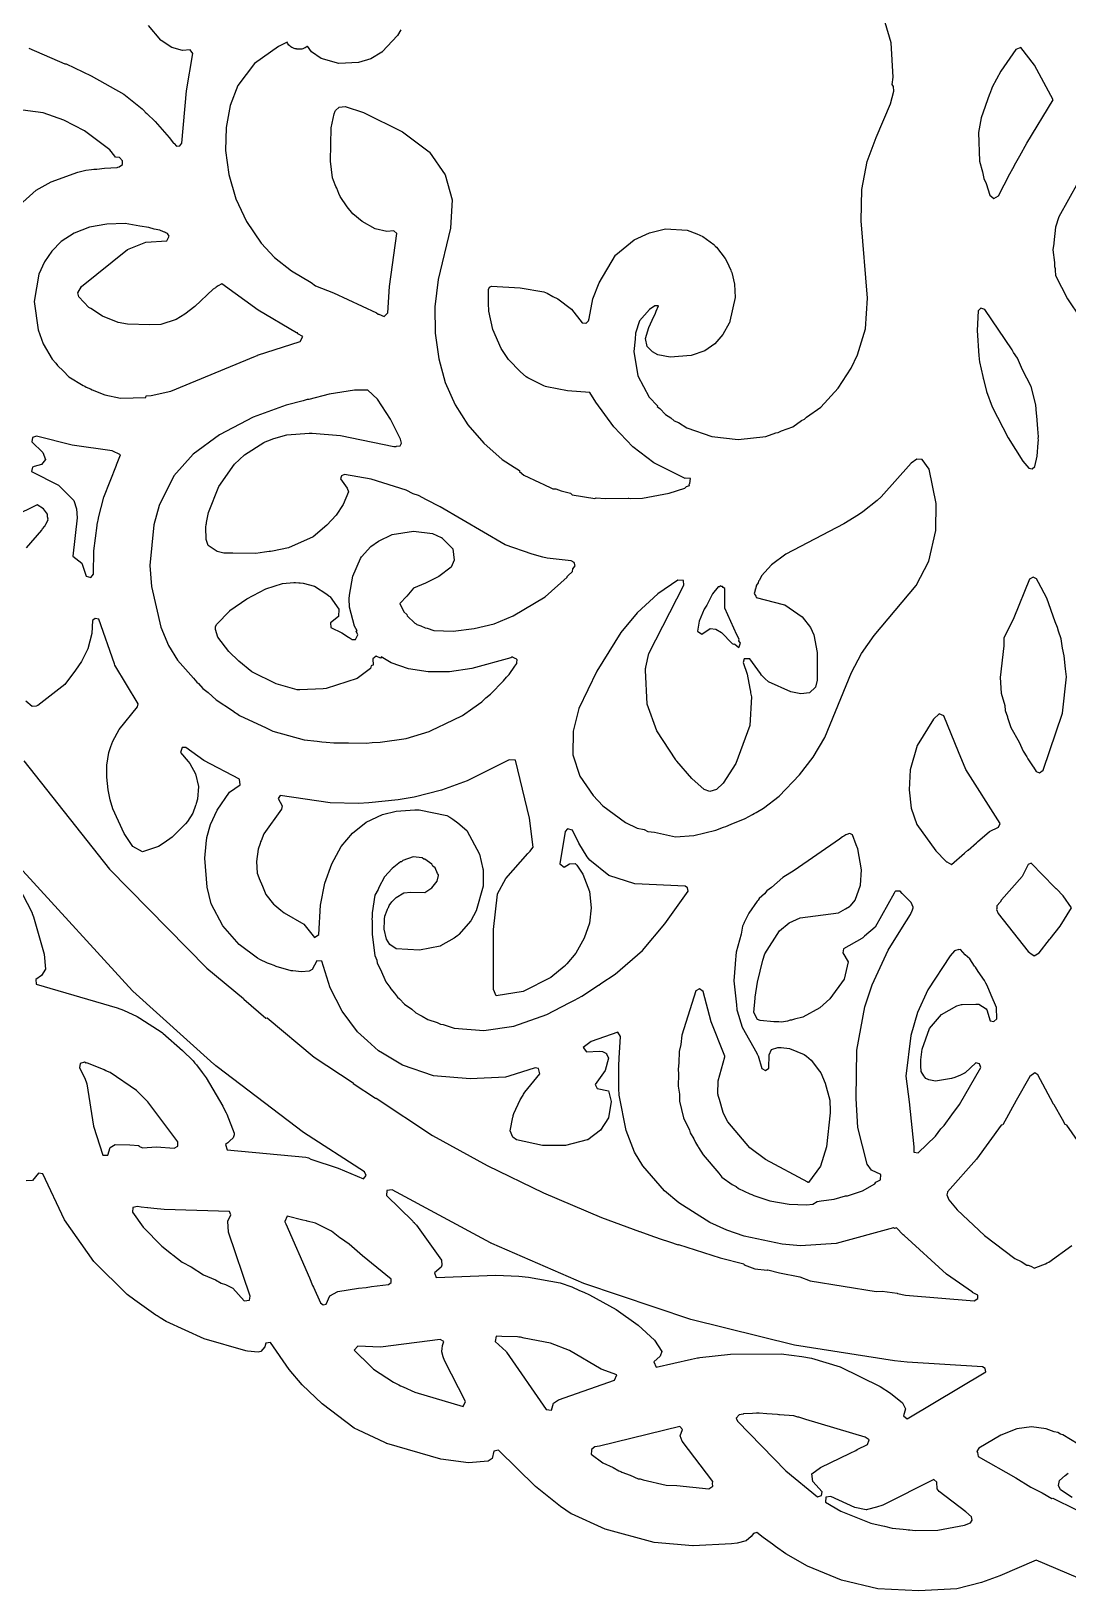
# Model space of a CAD drawing. Header units: millimetres. Extents: x 0 to 300, y 0 to 299.
# Drawn here: x 53.1 to 153.5, y 0.3 to 151.2 of the extents above; entities that cross this region are included whole.
import ezdxf

# ---------------------------------------------------------------- set-up
doc = ezdxf.new("R2010")
doc.units = ezdxf.units.MM
doc.layers.add('CUT', color=7, linetype='CONTINUOUS')

msp = doc.modelspace()

# ---------------------------------------------------------------- linework, layer by layer
at = {"layer": 'CUT'}
for points in [[(88.9429, 151.3496), (88.6071, 150.8111), (87.1178, 149.2207), (87.1064, 149.2099), (87.1035, 149.2071), (87.0875, 149.1917), (87.084, 149.1884), (86.0253, 148.5661), (84.8334, 148.1894), (82.9205, 148.096), (81.2116, 148.5907), (80.2656, 149.2385), (79.8859, 149.7774), (79.8549, 149.7493), (79.7603, 149.6789), (79.6593, 149.6183), (79.5528, 149.5678), (79.4418, 149.528), (79.3275, 149.4993), (79.2109, 149.4819), (79.0932, 149.4761), (78.9754, 149.4818), (78.8588, 149.4991), (78.8516, 149.5009), (78.8242, 149.5033), (78.7066, 149.5257), (78.5919, 149.5597), (78.4811, 149.605), (78.3754, 149.661), (78.2757, 149.7273), (78.1832, 149.8032), (78.0987, 149.888), (78.0231, 149.9807), (77.957, 150.0805), (77.9155, 150.1593), (77.0926, 149.7513), (74.7527, 148.094), (73.131, 145.9679), (72.3905, 144.0447), (72.0033, 141.9038), (71.9434, 139.6725), (72.2665, 137.3431), (72.9579, 134.9877), (73.9891, 132.8047), (75.3926, 130.698), (76.6934, 129.3127), (78.33, 128.0359), (80.256, 126.915), (80.257, 126.9013), (80.6802, 126.5688), (82.3964, 125.9095), (86.5827, 123.9557), (86.7262, 123.8481), (86.8132, 123.8481), (87.3236, 123.6099), (87.6823, 123.9558), (87.8181, 126.5079), (88.542, 131.6316), (88.2445, 131.9056), (87.5581, 131.8314), (86.4575, 132.1101), (85.1957, 132.7983), (84.2849, 133.5613), (83.7279, 134.2315), (83.0537, 135.2263), (82.9372, 135.5037), (82.7185, 136.0247), (82.6439, 136.2024), (82.4069, 136.767), (82.3164, 137.0267), (82.1026, 138.6577), (82.1937, 141.8783), (82.4697, 143.2386), (82.51, 143.3264), (82.5361, 143.3833), (82.5857, 143.4917), (82.6163, 143.5585), (82.9506, 143.8691), (83.5344, 143.9485), (85.3164, 143.3625), (89.0818, 141.4943), (91.6581, 139.5534), (91.6934, 139.5094), (93.2087, 137.3187), (93.8893, 134.9088), (93.7374, 132.1746), (92.5311, 127.1898), (92.2293, 124.557), (92.2562, 122.0129), (92.5922, 119.5118), (93.2244, 117.2109), (94.1818, 115.0663), (95.4029, 113.1183), (96.9571, 111.3472), (98.727, 109.7611), (99.9053, 109.0376), (100.4202, 108.6904), (100.4202, 108.6123), (100.8435, 108.2496), (102.3499, 107.5368), (102.4687, 107.4639), (102.6335, 107.4026), (103.6548, 106.9195), (103.9336, 106.9195), (104.4646, 106.7221), (105.3707, 106.5035), (105.5291, 106.3451), (107.7056, 105.9823), (107.8565, 106.0746), (108.7074, 105.9812), (110.9464, 106.0131), (110.9999, 106.021), (111.1216, 105.9823), (112.3308, 106.0126), (114.9003, 106.4962), (116.442, 107.0101), (116.5938, 107.1429), (116.875, 107.2407), (116.8532, 107.3699), (116.9257, 107.4334), (116.9861, 107.917), (116.4722, 107.9473), (116.4629, 107.9444), (113.4119, 109.4541), (111.3854, 110.9858), (109.5592, 112.9351), (107.8162, 115.3325), (107.2403, 116.2412), (105.0636, 116.418), (103.0714, 116.8045), (102.9449, 116.8453), (102.9412, 116.8464), (102.933, 116.8491), (102.7618, 116.9042), (101.2313, 117.6846), (101.0569, 117.7809), (100.511, 118.2448), (99.3616, 119.4401), (98.6537, 120.5031), (97.8336, 122.3588), (97.4583, 124.1302), (97.4062, 124.9155), (97.4243, 126.2112), (97.5285, 126.449), (97.6907, 126.5333), (100.4734, 126.3901), (102.7671, 125.9917), (103.089, 125.8547), (103.6375, 125.5623), (103.8314, 125.4589), (103.9239, 125.4095), (104.1198, 125.3051), (105.4495, 124.314), (106.4942, 123.0059), (106.8547, 122.9634), (106.8736, 122.9585), (106.8759, 122.9609), (106.889, 122.9593), (107.0175, 123.1071), (107.1099, 123.2025), (107.1478, 123.4164), (107.5291, 125.3075), (108.1193, 126.868), (109.703, 129.5434), (109.7158, 129.5594), (109.719, 129.5633), (109.7223, 129.5674), (109.7432, 129.5935), (111.5203, 131.0235), (113.0002, 131.6988), (114.4217, 132.076), (114.5439, 132.0891), (116.6657, 131.9693), (117.5849, 131.6125), (118.1678, 131.364), (119.2336, 130.5637), (119.2837, 130.5155), (119.3286, 130.4724), (119.3738, 130.4289), (119.4874, 130.3198), (120.3283, 129.2347), (120.4836, 128.9247), (120.8668, 128.0942), (120.9211, 127.9764), (120.9418, 127.9315), (120.9712, 127.8679), (121.2443, 126.7499), (121.3067, 125.4401), (120.7915, 123.1628), (120.743, 123.0085), (120.7356, 122.9849), (120.7305, 122.9684), (120.7263, 122.9553), (120.1198, 121.8831), (119.3394, 120.9775), (118.3527, 120.295), (117.0422, 119.8305), (114.9915, 119.6778), (113.8051, 119.9012), (113.3022, 120.1912), (112.7852, 120.7185), (112.6053, 121.4967), (112.9411, 122.5585), (113.4161, 123.6169), (113.5702, 123.8481), (113.6483, 124.1344), (113.8725, 124.6341), (113.5097, 124.6341), (112.9958, 124.3016), (112.0285, 123.1831), (111.6355, 122.0041), (111.6181, 121.4323), (111.4855, 120.2335), (111.879, 117.8815), (112.9653, 115.7986), (113.7696, 114.9544), (113.7632, 114.9105), (114.0134, 114.6986), (114.5656, 114.119), (115.0748, 113.7993), (115.4014, 113.5226), (115.7973, 113.3456), (116.6252, 112.8258), (119.0285, 111.9948), (121.5979, 111.7005), (124.2831, 111.995), (125.2261, 112.3369), (125.4757, 112.3811), (125.7881, 112.5406), (126.8787, 112.936), (127.7381, 113.5362), (128.0017, 113.6708), (128.1929, 113.8538), (129.5807, 114.8231), (131.2851, 116.673), (132.5391, 118.6095), (133.1529, 119.8966), (133.9141, 122.4136), (134.1272, 125.4003), (133.494, 132.8675), (133.5565, 135.9149), (134.0794, 138.6096), (134.9417, 140.9384), (136.3332, 144.1927), (136.6657, 145.4321), (136.6355, 145.8856), (136.4861, 146.0563), (136.6068, 146.7759), (136.395, 150.0951), (134.1592, 157.7753)], [(52.8991, 149.5736), (56.4057, 148.0621), (56.5072, 148.0621), (58.9548, 146.9165), (62.1028, 145.1307), (63.8694, 143.6951), (64.1244, 143.4503), (64.1776, 143.3992), (64.3214, 143.2611), (65.1391, 142.476), (66.4973, 140.9216), (66.9273, 140.3768), (66.992, 140.3554), (67.2126, 140.1029), (67.5438, 140.1284), (67.7353, 140.3998), (68.1693, 145.4656), (68.7967, 149.071), (68.5319, 149.4113), (67.784, 149.3691), (66.7508, 149.6536), (65.7324, 150.3284), (65.6874, 150.3719), (65.6868, 150.3725), (65.6868, 150.3725), (65.6868, 150.3725), (64.5084, 151.7785)], [(51.6842, 134.0836), (53.6262, 135.846), (55.063, 136.6357), (57.6522, 137.58), (58.4268, 137.7818), (58.9874, 137.8345), (59.2153, 137.8559), (59.4954, 137.8823), (60.2472, 137.953), (61.4567, 138.019), (61.5174, 138.0724), (61.6657, 138.0863), (61.968, 138.3282), (61.968, 138.6909), (61.6959, 138.9932), (61.3146, 139.0452), (61.2281, 139.141), (60.7436, 139.7365), (58.3056, 141.5859), (56.308, 142.6151), (54.2821, 143.3276), (51.5714, 143.677)], [(154.5121, 136.617), (152.6475, 133.2443), (152.3128, 132.2704), (152.1422, 130.745), (152.146, 130.6805), (152.0538, 130.0693), (152.2085, 128.8248), (152.2321, 128.4438), (152.2772, 128.2724), (152.3004, 128.0865), (152.3299, 127.5898), (153.4763, 125.3094), (154.7376, 123.4607)], [(52.6876, 101.2164), (54.1605, 102.9176), (54.2371, 103.051), (54.4627, 103.3125), (54.4804, 103.3486), (54.5051, 103.378), (54.5611, 103.5129), (54.7732, 103.9448), (54.7596, 103.9913), (54.7655, 104.0055), (54.7135, 104.2159), (54.7281, 104.4738), (54.336, 105.0014), (53.7095, 105.3699), (51.4327, 104.2527)], [(52.4247, 80.6077), (60.7194, 70.1333), (70.1368, 60.5378), (73.7099, 57.5843), (73.7102, 57.5297), (75.8636, 55.7104), (75.9713, 55.715), (80.5477, 51.9323), (84.3178, 49.4346), (84.3228, 49.3871), (86.4596, 47.9434), (86.5466, 47.958), (91.9906, 44.3514), (97.2908, 41.4428), (102.7534, 38.7875), (108.3478, 36.4114), (112.0383, 35.0638), (112.0587, 35.0331), (113.0361, 34.6994), (114.0525, 34.3282), (114.9335, 34.0515), (115.7769, 33.7635), (115.8163, 33.7742), (119.835, 32.5119), (122.1343, 31.9251), (122.1857, 31.8288), (123.2135, 31.4358), (124.3924, 31.3149), (124.4527, 31.3334), (125.6081, 31.0386), (127.5691, 30.6463), (128.5641, 30.287), (134.9426, 29.229), (135.5468, 29.2839), (136.9958, 29.0748), (137.0285, 29.0476), (137.7842, 28.8965), (144.4347, 28.3221), (144.7975, 28.564), (144.7975, 28.8965), (144.2737, 29.1584), (144.2672, 29.1753), (141.7718, 30.9031), (137.6787, 34.6612), (137.5823, 34.7289), (136.9232, 35.387), (136.7283, 35.3282), (136.6166, 35.4066), (131.0852, 33.8861), (127.6408, 33.6746), (125.8636, 33.8256), (122.1761, 34.5849), (120.4911, 35.1769), (118.8351, 35.9158), (115.8471, 37.8172), (114.4711, 38.9745), (112.3541, 41.3936), (111.5579, 42.7323), (110.7452, 44.8098), (110.0653, 48.2327), (110.0401, 48.8795), (110.0441, 49.7196), (110.0518, 51.3343), (110.0529, 51.5694), (110.0542, 51.8296), (110.1861, 53.9237), (109.9252, 54.3532), (107.3477, 53.437), (106.5761, 52.8686), (106.9086, 52.4293), (108.165, 52.5027), (108.4578, 52.4559), (108.7782, 52.3201), (108.8214, 52.2772), (108.8324, 52.2662), (108.8416, 52.2571), (109.0249, 51.8127), (108.7174, 50.6449), (107.7503, 49.2809), (107.9523, 48.8934), (109.0327, 48.6637), (109.3046, 47.6351), (109.0243, 46.0633), (108.2454, 44.8699), (107.035, 43.9262), (106.9674, 43.9053), (104.871, 43.3813), (102.6534, 43.3808), (100.1344, 43.9203), (99.7709, 44.1854), (99.5116, 44.7776), (99.7844, 46.1036), (99.8016, 46.1872), (99.8166, 46.2602), (99.8579, 46.4612), (100.4965, 47.7818), (100.6997, 48.137), (100.758, 48.239), (100.8188, 48.3453), (100.9326, 48.5441), (102.3779, 50.3192), (102.2576, 50.8364), (101.9223, 50.885), (99.3822, 50.0726), (99.0721, 49.9983), (95.6293, 49.8175), (92.0867, 50.1254), (89.1007, 51.1502), (87.1574, 52.3022), (86.7796, 52.545), (85.6899, 53.5067), (84.7383, 54.3833), (83.2531, 56.3855), (82.0998, 58.6291), (81.2699, 61.2096), (80.8046, 61.2352), (80.3441, 60.4137), (80.038, 60.2537), (79.3101, 60.1758), (78.4569, 60.2676), (78.3247, 60.2894), (78.3019, 60.2931), (78.3014, 60.2932), (78.3005, 60.2934), (76.8726, 60.712), (76.6615, 60.787), (76.318, 60.909), (76.1294, 60.9761), (76.0146, 61.0169), (75.2799, 61.3832), (75.0631, 61.5171), (73.2725, 62.8245), (71.6939, 64.6418), (70.5679, 66.7627), (70.168, 68.3859), (69.9507, 71.1715), (70.0666, 72.564), (70.1169, 72.9163), (70.1417, 73.0896), (70.1427, 73.0965), (70.1535, 73.1721), (70.5031, 74.4525), (71.1523, 75.8182), (72.3348, 77.5584), (73.3826, 78.2661), (73.2944, 78.8134), (69.8488, 80.6463), (68.1187, 81.9014), (67.7471, 81.8866), (67.5813, 81.4149), (68.349, 80.5546), (68.4875, 80.3583), (69.0411, 79.3364), (69.3402, 78.1074), (69.2498, 76.8807), (69.1121, 76.4707), (69.0714, 76.3495), (69.0485, 76.2815), (68.8003, 75.5425), (68.2638, 74.7275), (68.0776, 74.4911), (66.7913, 73.2048), (66.0165, 72.6646), (65.4545, 72.301), (63.9285, 71.7946), (62.975, 72.3065), (62.1418, 73.5749), (61.0385, 75.9735), (60.78, 76.8308), (60.576, 77.8103), (60.4768, 79.0288), (60.4604, 80.1686), (60.6477, 81.4093), (60.8389, 81.9883), (61.0341, 82.5152), (61.6402, 83.6347), (63.4293, 85.8219), (63.4963, 86.1237), (61.2342, 89.8781), (61.1884, 89.9963), (59.6789, 94.2999), (59.3205, 94.3897), (59.0625, 94.1759), (58.9995, 92.94), (58.6161, 91.4321), (58.024, 90.2279), (57.4382, 89.3709), (56.3887, 87.9856), (53.7791, 85.9543), (53.6274, 85.8947), (53.2311, 85.8722), (52.6243, 86.3824)], [(51.5688, 69.1178), (53.1416, 66.0867), (53.2242, 65.8616), (53.2297, 65.8466), (53.2362, 65.8292), (53.3505, 65.5178), (54.406, 61.8824), (54.5242, 60.4402), (54.134, 59.823), (53.5725, 59.4461), (53.6191, 58.9769), (61.4765, 56.6846), (62.0662, 56.4739), (63.3887, 55.8499), (63.6434, 55.7047), (65.8072, 54.297), (65.8979, 54.229), (67.7922, 52.5606), (68.8338, 51.5554), (68.8963, 51.4766), (68.9944, 51.3526), (69.0202, 51.3201), (69.1352, 51.1748), (69.702, 50.4491), (70.08, 49.9137), (71.3851, 47.7316), (71.6777, 47.1713), (71.8243, 46.8906), (72.0034, 46.5476), (72.0795, 46.4018), (72.8057, 44.5656), (72.8055, 44.5643), (72.8042, 44.5538), (72.7965, 44.4932), (72.7861, 44.4107), (72.7062, 44.1049), (72.3822, 43.8201), (72.336, 43.7795), (72.17, 43.6335), (72.079, 43.5535), (71.9633, 43.4679), (72.1111, 42.964), (79.714, 42.2379), (79.9934, 42.1709), (80.2268, 42.0464), (82.8724, 41.1806), (85.3206, 40.1464), (85.5572, 40.4719), (85.4113, 40.8109), (79.4889, 44.6349), (71.1403, 50.9929), (71.0256, 51.0892), (70.958, 51.146), (70.8886, 51.2043), (70.8275, 51.2555), (62.9658, 58.3176), (62.9518, 58.3305), (62.951, 58.3313), (62.9509, 58.3314), (62.9509, 58.3314), (52.3285, 69.9496)], [(155.4682, 42.3844), (153.4, 45.3348), (153.266, 45.4004), (152.9906, 45.8809), (152.1736, 47.3064), (152.0837, 47.3986), (152.0977, 47.4251), (150.607, 50.2245), (150.3006, 50.4129), (149.8169, 50.0434), (148.5196, 47.7341), (148.5158, 47.7296), (147.2048, 45.3807), (147.0482, 45.3555), (144.6673, 42.0468), (141.8676, 38.8978), (141.8647, 38.8878), (141.8504, 38.872), (141.8542, 38.8523), (141.7801, 38.6012), (141.9786, 38.1242), (142.7901, 37.1295), (145.4385, 34.6573), (148.3749, 32.4378), (149, 32.1361), (149.5324, 31.7756), (149.6861, 31.805), (149.9262, 31.6892), (150.273, 31.5127), (150.4, 31.5658), (151.3646, 31.9331), (151.4985, 32.0254), (151.6633, 32.0943), (153.9078, 33.6857)], [(154.4665, 1.5229), (150.4307, 3.2315), (146.9322, 1.7158), (145.1389, 1.0762), (142.764, 0.4582), (139.0957, 0.2707), (135.1057, 0.4575), (131.6008, 1.3128), (128.3017, 2.6446), (126.1998, 3.8599), (125.2033, 4.5731), (124.9141, 4.78), (124.6937, 4.9377), (124.026, 5.4156), (123.4051, 5.9089), (123.0858, 5.8221), (122.8548, 5.5342), (122.3645, 5.0968), (121.5084, 4.8659), (120.9559, 4.8093), (117.2192, 4.6243), (117.2174, 4.6243), (117.2137, 4.6243), (117.2084, 4.6243), (117.1961, 4.6243), (113.4607, 4.9618), (108.7092, 6.2435), (105.4672, 7.7142), (105.4461, 7.7252), (105.4401, 7.7283), (105.439, 7.7289), (105.4359, 7.7304), (104.4022, 8.4166), (101.9672, 10.3657), (98.3965, 13.8883), (97.9438, 13.7969), (97.7557, 13.0651), (97.3889, 12.8332), (95.4701, 12.6658), (92.8017, 12.9983), (87.5613, 14.5334), (87.5535, 14.5366), (87.5407, 14.5421), (87.502, 14.5584), (87.3765, 14.6113), (84.8283, 15.8131), (84.3984, 16.0281), (81.3052, 18.3609), (79.3861, 20.2201), (78.1206, 21.6843), (76.3095, 24.2999), (75.8451, 24.2247), (75.7467, 23.897), (75.3571, 23.43), (75.1293, 23.3791), (74.0949, 23.4771), (73.922, 23.506), (69.8992, 24.6513), (66.2095, 26.328), (65.6363, 26.6887), (65.3397, 26.8753), (65.2665, 26.9214), (65.2179, 26.952), (63.157, 28.3865), (62.4448, 28.9644), (59.2018, 32.154), (56.3513, 36.1871), (54.2518, 40.6289), (53.8312, 40.7075), (53.26, 39.9712), (52.6532, 39.9653)], [(154.525, 14.4492), (153.0218, 15.3584), (152.7912, 15.4399), (152.5498, 15.5793), (152.1856, 15.6541), (151.3974, 15.9327), (149.9857, 16.1345), (148.5699, 15.9328), (147.0088, 15.3306), (144.8801, 14.0742), (144.745, 13.8044), (144.7259, 13.7917), (144.7298, 13.774), (144.7133, 13.7412), (144.7541, 13.6632), (144.8424, 13.2603), (148.4774, 11.2015), (149.9143, 10.3093), (151.0374, 9.7516), (151.9764, 9.2198), (152.0466, 9.2506), (154.289, 8.1372)], [(153.9295, 9.3169), (152.7892, 10.0319), (152.599, 10.4776), (152.7081, 10.9357), (153.2587, 11.4419), (153.5454, 11.6668)]]:
    msp.add_lwpolyline(points, dxfattribs=at)
for points in [[(148.9499, 149.6581), (148.4703, 149.4618), (147.03, 147.3434), (146.1882, 145.8056), (145.9518, 145.1528), (145.9507, 145.1507), (145.9396, 145.119), (145.1186, 142.8514), (144.8553, 141.4182), (144.9427, 138.6601), (145.2629, 137.6188), (145.385, 136.9673), (145.6139, 136.4776), (145.955, 135.3683), (146.3579, 135.0349), (146.7983, 135.3028), (147.9075, 137.4211), (148.1981, 137.9424), (148.4918, 138.4692), (148.8789, 139.1638), (149.5548, 140.3763), (152.107, 144.5925), (150.2758, 147.9454)], [(78.9669, 121.9464), (78.9132, 122.0154), (78.8215, 122.0323), (75.1281, 124.2138), (71.5855, 126.7804), (71.2447, 126.5641), (71.0369, 126.4557), (70.9695, 126.3894), (70.7406, 126.2442), (68.9796, 124.5667), (68.0216, 123.8455), (67.1655, 123.3256), (65.6927, 122.8327), (64.6255, 122.7918), (62.4565, 122.8658), (61.5693, 123.0363), (60.0282, 123.6314), (58.9006, 124.3742), (58.7326, 124.4913), (57.7445, 125.5132), (57.6539, 125.8956), (58.0199, 126.5118), (62.4484, 130.0821), (64.2327, 130.8202), (66.2579, 130.9453), (66.5087, 131.3756), (66.3488, 131.6303), (66.1102, 131.7368), (66.1036, 131.761), (65.9614, 131.8031), (65.5866, 131.9704), (65.0501, 132.073), (64.5369, 132.225), (63.6441, 132.3419), (62.2306, 132.6123), (60.4763, 132.5575), (58.7901, 132.2587), (57.283, 131.6792), (56.0272, 130.8768), (55.1296, 129.9459), (54.4149, 128.9134), (53.8855, 127.7089), (53.4142, 125.0493), (53.8064, 122.309), (54.3109, 120.9813), (55.1693, 119.4789), (55.5286, 119.102), (55.6929, 118.8541), (56.2641, 118.3304), (56.7922, 117.7763), (58.1536, 116.9226), (58.3157, 116.859), (58.4565, 116.7742), (58.8829, 116.623), (59.0357, 116.5023), (60.2751, 116.0186), (61.7866, 115.7163), (64.2352, 115.7768), (64.2713, 115.93), (64.7387, 115.9581), (66.6668, 116.3965), (74.8445, 119.78), (75.0209, 119.8425), (75.0445, 119.8509), (75.0461, 119.8515), (75.0536, 119.8541), (79.1805, 121.2068), (79.4233, 121.6768)], [(144.9428, 119.215), (145.2785, 117.807), (145.3048, 117.6435), (145.3395, 117.5512), (145.6276, 116.3427), (146.1773, 114.8763), (147.7352, 111.8535), (149.1516, 109.5971), (149.7235, 108.9287), (150.058, 108.8673), (150.3134, 109.0918), (150.5413, 110.0768), (150.6265, 111.3847), (150.6629, 111.6626), (150.6539, 111.806), (150.6633, 111.9492), (150.5953, 112.743), (150.5163, 114.0048), (150.4686, 114.2223), (150.3968, 115.0602), (149.9585, 116.8249), (149.1299, 118.4331), (148.6401, 119.5643), (148.2524, 120.1359), (148.1259, 120.3815), (145.4772, 124.2791), (145.0947, 124.4031), (144.8176, 124.1598), (144.7354, 122.2575), (144.9017, 119.8178), (144.9136, 119.5411), (144.9237, 119.4959)], [(86.5242, 90.7227), (86.2087, 90.4735), (86.2535, 89.8785), (86.2321, 89.8669), (86.1227, 89.8207), (86.0453, 89.7967), (85.9809, 89.5436), (84.6905, 88.5726), (81.7109, 87.6068), (81.4137, 87.5611), (79.1453, 87.4623), (78.8769, 87.4894), (76.8621, 88.0523), (74.4957, 89.2062), (73.2433, 90.238), (72.2635, 91.1841), (71.196, 92.5624), (70.9679, 93.3061), (70.9708, 93.5077), (70.9711, 93.5305), (70.9712, 93.5352), (70.9718, 93.5788), (71.0776, 93.7956), (72.3667, 95.1376), (72.3716, 95.1419), (74.0243, 96.2954), (75.8624, 97.262), (77.4548, 97.752), (78.5812, 97.8665), (78.7129, 97.8766), (79.0639, 97.8459), (79.1772, 97.836), (79.1783, 97.8359), (79.476, 97.81), (80.5591, 97.5056), (81.7607, 96.7312), (81.9471, 96.5812), (81.9965, 96.5415), (82.0377, 96.5083), (82.0921, 96.4645), (82.931, 95.2969), (82.8979, 94.5628), (82.1296, 93.9685), (82.1451, 93.5062), (83.2033, 92.9833), (83.8578, 92.5789), (83.92, 92.5342), (83.9228, 92.5387), (84.2195, 92.3554), (84.5524, 92.3506), (84.7709, 92.7936), (84.6031, 93.1534), (84.6548, 93.1807), (84.6979, 93.1982), (84.4394, 93.6473), (83.9482, 95.4693), (83.9246, 96.296), (83.9443, 96.6385), (84.2651, 98.4764), (85.0204, 100.1898), (85.1095, 100.3383), (85.123, 100.3555), (86.037, 101.3519), (86.7668, 101.8778), (88.0917, 102.5165), (90.1394, 102.8365), (91.9891, 102.5926), (92.8298, 102.2324), (92.864, 102.209), (92.9091, 102.1781), (92.9151, 102.174), (92.9216, 102.1695), (93.9637, 101.1339), (94.1008, 100.024), (93.7913, 99.3587), (92.6194, 98.4333), (91.3116, 97.7975), (90.1659, 97.3009), (89.5173, 96.5322), (88.843, 95.8278), (89.2141, 95.0239), (89.4963, 94.7538), (89.5443, 94.643), (90.2834, 93.9377), (90.4106, 93.8789), (90.4893, 93.8035), (90.8542, 93.6737), (91.2808, 93.4765), (91.4719, 93.4541), (92.1103, 93.227), (93.9889, 93.1647), (96.0416, 93.4043), (97.9516, 93.8741), (99.8119, 94.6225), (102.9019, 96.4837), (105.0196, 98.3941), (105.0251, 98.4017), (105.0296, 98.4057), (105.0464, 98.4313), (105.0914, 98.4938), (105.5433, 98.9442), (105.5896, 99.1862), (105.7953, 99.472), (105.7152, 99.7954), (105.4173, 99.9557), (103.0873, 100.2049), (102.6803, 100.306), (101.6553, 100.5994), (99.0169, 101.523), (92.7521, 105.1988), (91.3991, 105.8503), (90.654, 106.2769), (90.1338, 106.4596), (89.4539, 106.787), (86.0518, 107.8615), (83.4646, 108.3115), (83.1885, 108.2019), (83.0707, 107.8916), (83.7311, 107.0088), (83.8502, 106.6493), (83.3552, 105.401), (82.6611, 104.3816), (81.7535, 103.4003), (80.4363, 102.2851), (78.0581, 101.2107), (76.5024, 100.9022), (76.3067, 100.8738), (76.178, 100.8551), (75.7197, 100.7886), (74.8838, 100.6672), (72.6729, 100.6886), (71.8246, 100.7115), (71.7888, 100.7124), (71.7872, 100.7125), (71.7871, 100.7125), (71.1446, 100.8721), (70.2763, 101.4592), (70.0713, 102.0395), (70.0496, 103.221), (70.0844, 103.483), (70.0959, 103.5691), (70.104, 103.6298), (70.1075, 103.6564), (70.2977, 104.6403), (71.3178, 107.1606), (72.8295, 109.3073), (73.7835, 110.2353), (75.6519, 111.4175), (75.787, 111.471), (76.0411, 111.5716), (76.046, 111.5736), (76.6293, 111.8046), (77.8761, 112.1712), (80.0531, 112.3113), (80.3449, 112.3248), (83.0773, 112.0835), (88.2635, 111.0279), (88.4374, 111.0433), (88.4898, 111.0323), (88.5241, 111.051), (88.8759, 111.0822), (89.0036, 111.3498), (88.8946, 111.7525), (87.9401, 113.6668), (86.6703, 115.6008), (85.7402, 116.4851), (84.4377, 116.473), (81.9962, 116.0857), (80.0094, 115.5857), (79.8602, 115.5669), (79.4825, 115.4532), (77.82, 115.0349), (74.6447, 113.8549), (71.3797, 112.1457), (68.809, 110.2855), (66.9331, 108.1794), (65.5319, 105.3321), (65.0119, 103.4372), (64.628, 99.5093), (64.7799, 97.4642), (65.683, 93.5442), (66.4372, 91.7746), (67.2958, 90.3461), (68.8617, 88.6028), (69.1649, 88.2322), (69.3253, 88.0867), (69.7437, 87.6209), (70.282, 87.219), (71.0542, 86.5185), (72.6349, 85.4621), (72.9137, 85.2538), (73.0353, 85.1944), (73.3175, 85.0058), (75.8843, 83.8004), (75.894, 83.7973), (76.5337, 83.4847), (79.5834, 82.6433), (80.8236, 82.5112), (81.265, 82.4296), (81.7017, 82.4178), (82.426, 82.3407), (83.8504, 82.3594), (85.6091, 82.3117), (86.1566, 82.3899), (86.9403, 82.4002), (89.4447, 82.7564), (91.6613, 83.443), (92.8089, 83.9948), (92.9634, 84.0481), (93.2224, 84.1937), (94.8869, 84.9941), (95.8875, 85.6914), (95.897, 85.6967), (95.9102, 85.7072), (96.7666, 86.3041), (97.1478, 86.6889), (97.6112, 87.0564), (98.8684, 88.342), (99.1442, 88.7041), (99.4016, 88.9639), (99.9652, 89.7815), (100.155, 90.0307), (100.1544, 90.1157), (100.1821, 90.378), (100.1523, 90.3959), (100.1519, 90.4592), (100.0047, 90.5214), (100.0047, 90.5214), (100.0046, 90.5215), (99.8033, 90.6067), (99.7573, 90.6344), (99.7155, 90.6229), (99.6891, 90.6321), (99.5756, 90.584), (95.8166, 89.5398), (93.6344, 89.2073), (91.5764, 89.2074), (89.6678, 89.5154), (87.9978, 90.0911), (87.0283, 90.6743), (87.0079, 90.6353), (86.9437, 90.5371), (86.9436, 90.537)], [(53.415, 109.0775), (53.268, 109.0359), (53.1599, 108.6096), (55.7856, 107.2917), (57.2552, 105.8078), (57.5223, 105.002), (57.6025, 104.1276), (57.1655, 100.4076), (58.0317, 99.7494), (58.4716, 98.4768), (58.921, 98.3599), (59.1629, 98.6793), (59.1917, 100.942), (59.5092, 103.3801), (59.5395, 103.5384), (59.5521, 103.6043), (59.6378, 104.0522), (59.6492, 104.1121), (60.1786, 106.1085), (61.3846, 109.2204), (61.3878, 109.2381), (61.7882, 110.2223), (60.9812, 110.6075), (57.1098, 111.1596), (53.6512, 112.0132), (53.2659, 111.9077), (53.189, 111.4829), (54.2653, 110.4449), (54.5267, 109.7579), (54.1248, 109.2792), (53.4248, 109.1054)], [(120.186, 74.1875), (120.385, 74.2366), (120.9219, 74.4798), (122.2551, 75.0094), (122.9702, 75.4078), (123.1539, 75.491), (123.3177, 75.6014), (124.0557, 76.0126), (125.5695, 77.1975), (127.523, 79.2393), (128.8668, 80.9695), (129.9841, 82.8723), (132.5706, 89.1608), (133.5183, 90.9975), (134.7497, 92.7233), (138.8154, 97.5702), (140.06, 99.9341), (140.716, 102.8999), (140.749, 105.4962), (140.0786, 108.8311), (139.4067, 109.7836), (138.891, 109.8111), (138.342, 109.4129), (135.4321, 106.1449), (135.0372, 105.8151), (133.6631, 104.7165), (133.2516, 104.4291), (131.8339, 103.5281), (126.2114, 100.6132), (124.8211, 99.5814), (123.8584, 98.4959), (123.6624, 98.084), (123.5727, 97.9968), (123.5311, 97.8195), (123.3593, 97.6099), (123.2651, 97.249), (123.2199, 97.154), (123.2274, 97.1045), (123.1514, 96.8132), (123.3129, 96.5385), (123.3307, 96.4208), (125.9384, 95.7427), (125.9644, 95.7344), (125.9691, 95.7347), (126.112, 95.6975), (127.7846, 94.5413), (128.5955, 93.5099), (128.9201, 92.7886), (129.2555, 91.0798), (129.2485, 88.4161), (129.0652, 87.7489), (128.5067, 87.1734), (127.6702, 87.0903), (126.6764, 87.2762), (124.541, 88.2496), (124.1848, 88.5742), (124.082, 88.6817), (123.9892, 88.7787), (123.8645, 88.9091), (123.7383, 89.0412), (122.712, 90.4916), (122.1649, 90.477), (122.0641, 90.1268), (122.4765, 88.9776), (122.7266, 87.5966), (122.7774, 87.3165), (122.799, 87.197), (122.8691, 86.8103), (122.7235, 84.0254), (122.7228, 84.0219), (122.7227, 84.0212), (122.7226, 84.0206), (122.7225, 84.02), (121.3531, 80.3299), (120.125, 78.4495), (119.482, 77.8402), (118.8357, 77.629), (118.3007, 77.8297), (117.0888, 78.8902), (115.6485, 80.5629), (115.5874, 80.6427), (115.5665, 80.6701), (115.5545, 80.6857), (115.5488, 80.6933), (113.7126, 83.4927), (112.7856, 86.081), (112.6084, 89.3942), (112.6335, 89.5689), (112.6347, 89.5774), (112.6431, 89.6356), (112.6468, 89.6616), (112.9428, 91.0078), (116.3446, 97.6114), (116.287, 98.0452), (115.7484, 98.0996), (113.81, 96.7685), (111.8051, 94.9407), (110.229, 93.0346), (107.892, 89.2891), (106.1565, 85.6715), (105.615, 83.4722), (105.5937, 81.1907), (106.2482, 79.1142), (107.5491, 77.2371), (108.4964, 76.2576), (110.6659, 74.6288), (111.8227, 74.0982), (112.4859, 73.9447), (112.8445, 73.7794), (113.4886, 73.7125), (115.5114, 73.244), (117.2951, 73.3924), (119.4403, 73.8913)], [(147.0681, 87.1526), (147.4183, 85.972), (147.4507, 85.478), (147.6612, 84.8554), (147.6652, 84.8345), (147.6769, 84.809), (148.008, 83.8299), (148.788, 82.3947), (149.1788, 81.5456), (149.5264, 80.9972), (149.6232, 80.8053), (149.9627, 80.309), (150.1518, 80.0106), (150.1741, 79.9999), (150.4606, 79.5808), (150.766, 79.4416), (151.1233, 79.6915), (152.9905, 85.2102), (153.3826, 88.7218), (153.2739, 89.5037), (153.1706, 90.7687), (152.9952, 91.5096), (152.8703, 92.4084), (152.604, 93.1615), (152.5208, 93.5131), (152.284, 94.0668), (151.4722, 96.3631), (150.6653, 97.8516), (150.6395, 97.9118), (150.6314, 97.9141), (150.4712, 98.2097), (150.1474, 98.3878), (149.8004, 98.1828), (148.2669, 94.4311), (147.3259, 92.4921), (147.3227, 91.7432), (146.9448, 88.6663)], [(121.664, 92.204), (121.667, 92.2517), (121.6834, 92.2826), (121.6708, 92.3105), (121.6763, 92.3955), (121.4556, 92.7878), (120.2936, 95.3648), (120.3126, 97.274), (120.1498, 97.365), (120.0739, 97.4791), (119.9634, 97.4692), (119.8543, 97.5302), (119.802, 97.4549), (119.645, 97.4409), (119.1122, 96.7707), (118.5611, 95.6675), (118.3, 95.2913), (117.8157, 94.1342), (117.6466, 93.1559), (118.0726, 92.8609), (118.8941, 93.4167), (119.4391, 93.334), (119.9771, 93.0405), (119.9814, 93.0362), (121.0047, 91.9533), (121.081, 91.9355), (121.1125, 91.9039), (121.1649, 91.9158), (121.2818, 91.8886), (121.6415, 91.5627), (121.8229, 91.986)], [(138.8959, 74.4288), (140.7307, 71.8924), (141.6839, 70.8803), (141.7548, 70.8404), (141.7601, 70.8343), (141.7817, 70.8253), (142.2341, 70.5712), (143.4945, 71.6601), (143.8318, 71.9467), (143.8354, 71.9451), (143.8617, 71.9721), (144.6801, 72.6674), (144.7704, 72.7623), (145.9415, 73.7741), (146.8057, 74.1971), (146.9532, 74.5281), (143.6407, 79.7655), (142.9242, 81.4676), (141.4936, 84.9553), (141.0385, 85.1388), (140.4952, 84.6374), (138.9381, 82.0945), (138.2376, 79.7309), (138.1462, 77.8024), (138.3485, 76.0322)], [(75.3481, 72.7501), (75.321, 72.6036), (75.1226, 72.048), (74.9387, 70.8477), (75.0255, 69.7152), (75.1852, 69.3154), (75.1947, 69.2145), (75.527, 68.4599), (75.8483, 67.6556), (76.6036, 66.7401), (76.6925, 66.6663), (76.7196, 66.6263), (77.3031, 66.1592), (77.6281, 65.8892), (79.5393, 64.793), (80.57, 63.4887), (81.004, 63.782), (81.1408, 66.6415), (81.5664, 68.7654), (82.2423, 70.6392), (83.1553, 72.2974), (84.2524, 73.6053), (85.5867, 74.6601), (87.1419, 75.4153), (88.4755, 75.7293), (90.2951, 75.8564), (90.306, 75.8572), (90.3121, 75.8576), (90.3123, 75.8576), (90.6879, 75.8698), (93.3666, 75.3109), (93.3738, 75.3078), (93.6767, 75.1483), (93.8673, 75.0185), (93.8771, 75.0117), (93.9508, 74.9615), (94.4613, 74.6136), (95.3044, 73.8748), (96.5439, 71.5682), (96.8799, 70.1608), (96.8911, 70.0555), (96.8949, 70.0197), (96.9031, 69.9424), (96.9104, 69.8742), (96.9121, 68.5681), (96.9121, 68.5394), (96.9121, 68.5292), (96.9121, 68.5116), (96.9121, 68.47), (96.2208, 66.0983), (95.7173, 65.1316), (94.5573, 63.783), (94.449, 63.7009), (94.2092, 63.5225), (94.0952, 63.4377), (92.7648, 62.6839), (92.7617, 62.6825), (92.7555, 62.6798), (92.7538, 62.679), (92.7499, 62.6773), (90.735, 62.2717), (88.4836, 62.4108), (87.8534, 62.8108), (87.556, 63.3484), (87.3045, 64.3239), (87.3324, 65.1436), (87.3367, 65.1729), (87.3454, 65.232), (87.3529, 65.2831), (87.3947, 65.5682), (87.5945, 66.139), (87.648, 66.2515), (87.7014, 66.3637), (87.726, 66.4152), (87.8129, 66.5977), (88.058, 66.946), (88.4634, 67.3707), (89.226, 67.812), (89.9095, 67.906), (91.2508, 67.8753), (91.9227, 68.3094), (92.4468, 68.96), (92.5752, 69.5097), (92.5683, 69.526), (92.584, 69.5666), (92.489, 69.7125), (92.2675, 70.2336), (92.0289, 70.4196), (91.9167, 70.592), (91.2584, 71.0744), (91.1604, 71.0965), (91.0089, 71.2145), (90.1352, 71.3081), (89.1261, 70.9579), (88.9866, 70.8341), (88.9068, 70.8132), (88.0804, 70.1862), (87.3547, 69.3719), (86.799, 68.3511), (86.7249, 68.1379), (86.4247, 67.5875), (86.1494, 65.8997), (86.1497, 65.4807), (86.1208, 65.2991), (86.15, 65.0798), (86.1509, 63.782), (86.4129, 61.7663), (86.5963, 61.3208), (86.6495, 61.0241), (86.9734, 60.4051), (87.4612, 59.2204), (87.8587, 58.7131), (87.9564, 58.5264), (88.3302, 58.1112), (88.6179, 57.7439), (88.8121, 57.576), (89.2864, 57.0492), (89.9899, 56.5573), (90.3817, 56.2184), (90.8553, 55.9522), (90.9173, 55.9088), (90.9787, 55.8828), (91.5567, 55.5579), (92.4401, 55.2634), (92.7836, 55.1178), (93.0208, 55.0699), (94.0881, 54.7141), (96.9572, 54.5013), (99.864, 54.9123), (103.0683, 56.0595), (105.2271, 57.1869), (105.6242, 57.3681), (105.7386, 57.454), (106.443, 57.8219), (108.0551, 58.8917), (108.0937, 58.9021), (108.2778, 59.0395), (109.6732, 59.9655), (112.3267, 62.2611), (114.4976, 64.8239), (116.7541, 67.9881), (116.6957, 68.3144), (116.4451, 68.4731), (111.5914, 68.7108), (109.0602, 69.5207), (107.2156, 70.989), (106.9679, 71.3229), (106.1701, 72.6284), (105.5584, 73.8808), (105.0594, 74.0152), (104.8541, 73.7589), (104.3292, 70.6499), (104.7366, 70.325), (105.2528, 70.6359), (105.8005, 70.6516), (105.9715, 70.4907), (106.5372, 69.6411), (107.2119, 67.9503), (107.3686, 66.3752), (107.1843, 64.8836), (106.6877, 63.4238), (105.8641, 61.9755), (105.0015, 60.9666), (104.8754, 60.8273), (104.8552, 60.8049), (104.8236, 60.77), (104.7535, 60.6925), (103.4402, 59.6179), (100.7885, 58.2923), (98.1494, 57.8447), (97.9128, 58.4742), (97.9128, 64.2913), (98.2841, 67.7027), (98.2937, 67.7244), (98.2937, 67.7244), (98.2937, 67.7244), (98.3036, 67.7468), (99.0872, 69.215), (101.2188, 71.635), (101.4519, 71.848), (101.5015, 71.956), (101.7552, 72.2441), (101.3953, 75.0656), (100.0269, 80.6663), (99.4048, 80.6981), (95.3547, 78.6833), (92.8534, 77.7655), (90.2332, 77.0931), (88.6625, 76.8422), (85.8202, 76.5484), (84.8141, 76.4807), (82.0764, 76.54), (77.2391, 77.2585), (77.0616, 76.9721), (77.4361, 76.2614), (77.3658, 75.941), (75.6553, 73.5395), (75.414, 72.8638)], [(115.7762, 50.7526), (115.8145, 50.2855), (115.7737, 49.1265), (115.9131, 48.3523), (115.9248, 47.6518), (116.2873, 46.0555), (116.871, 44.86), (116.9583, 44.601), (117.2834, 44.0154), (117.463, 43.6475), (117.6649, 43.328), (117.7163, 43.2356), (117.7507, 43.1923), (118.1982, 42.4844), (119.7276, 40.6997), (120.0091, 40.2931), (121.0067, 39.5978), (121.4072, 39.3946), (121.6326, 39.2221), (122.7094, 38.6963), (122.9214, 38.6266), (123.0925, 38.5398), (124.6645, 38.0259), (126.5387, 37.6933), (128.2014, 37.6329), (128.8362, 37.6933), (129.2495, 37.9544), (129.6145, 38.0114), (130.8704, 38.1773), (131.9847, 38.5156), (132.1615, 38.5095), (133.6427, 38.9932), (134.8217, 39.6583), (134.9247, 39.8231), (135.3582, 40.037), (135.4113, 40.5652), (134.5117, 40.9741), (134.0867, 41.5668), (133.1757, 45.1113), (133.0095, 47.9136), (133.085, 52.6002), (133.8599, 56.8094), (134.5632, 58.924), (136.1276, 62.2786), (137.4895, 64.508), (138.2723, 65.7444), (138.3274, 65.8796), (138.3473, 65.9122), (138.3991, 65.9948), (138.4008, 65.9997), (138.4047, 66.0061), (138.4128, 66.0333), (138.5226, 66.3395), (138.5189, 66.3485), (138.5388, 66.3974), (138.5287, 66.4203), (138.5385, 66.4527), (138.3337, 66.8965), (137.474, 67.7565), (137.2684, 67.9748), (136.8124, 68.0023), (136.7693, 67.925), (136.7532, 67.9272), (136.703, 67.8063), (134.8576, 64.502), (133.8151, 63.6179), (133.6597, 63.486), (133.6027, 63.4377), (133.5786, 63.4173), (131.8037, 62.4072), (131.7278, 62.0166), (132.25, 61.1557), (131.8478, 59.4852), (130.4556, 57.5796), (129.4888, 56.709), (127.8431, 55.8013), (127.04, 55.5939), (126.7397, 55.5163), (126.629, 55.4877), (126.3724, 55.4214), (125.7728, 55.3238), (125.5125, 55.3298), (125.4046, 55.3323), (125.2196, 55.3366), (125.037, 55.3408), (123.7194, 55.4677), (123.4735, 55.5777), (123.1041, 56.2334), (123.2296, 57.6416), (123.2298, 57.6429), (123.2331, 57.6643), (123.2446, 57.7408), (123.4626, 59.1803), (123.9644, 61.3152), (124.1827, 61.9266), (125.5922, 64.1544), (126.5367, 64.9377), (127.5849, 65.3996), (131.3057, 65.8883), (131.9849, 66.2868), (132.3679, 66.4971), (132.3878, 66.5232), (132.4556, 66.563), (132.9172, 67.1292), (133.434, 68.5643), (133.5234, 70.0607), (133.1734, 72.0756), (133.0114, 72.4732), (132.6534, 73.4441), (132.387, 73.571), (132.2864, 73.5384), (132.2657, 73.5442), (132.2045, 73.5119), (132.0289, 73.455), (131.8094, 73.3038), (131.7039, 73.2482), (131.389, 73.0142), (127.0008, 69.9913), (125.9206, 69.3036), (124.8211, 68.3358), (124.3734, 68.0271), (124.1421, 67.7383), (123.6358, 67.2926), (123.5224, 67.1111), (123.429, 67.0265), (122.6116, 65.8526), (122.2481, 65.0711), (122.179, 64.9605), (122.1536, 64.868), (122.0222, 64.5855), (121.8693, 63.8319), (121.394, 62.0998), (121.3116, 60.9846), (121.3054, 60.9576), (121.3062, 60.9118), (121.1868, 59.2971), (121.4286, 56.9762), (121.461, 56.5484), (121.4767, 56.5139), (121.4883, 56.403), (121.9934, 54.8109), (123.397, 52.3162), (123.4419, 52.2181), (123.4734, 52.1491), (123.4871, 52.1191), (123.5201, 52.047), (123.8702, 50.8198), (124.2243, 50.6405), (124.5521, 50.8643), (124.5777, 52.1385), (124.8117, 52.6742), (125.4411, 52.8639), (125.7517, 52.8704), (126.5542, 52.7624), (127.9973, 52.1737), (128.1985, 52.0247), (128.6713, 51.6316), (129.4733, 50.5822), (129.5863, 50.4147), (130.0122, 49.415), (130.4622, 47.7453), (130.4966, 46.7043), (130.4972, 46.5289), (130.1285, 43.2359), (129.5611, 41.3647), (128.3962, 39.7829), (128.381, 39.7888), (128.3678, 39.7939), (128.3435, 39.8034), (128.3293, 39.809), (124.2272, 42.0061), (122.7255, 43.1445), (120.5891, 45.652), (120.5734, 45.6809), (120.5734, 45.6809), (120.5734, 45.681), (120.5734, 45.681), (120.1464, 46.5563), (119.7788, 47.818), (119.6623, 48.218), (119.6479, 48.2674), (119.6189, 48.3671), (119.6526, 49.646), (120.3149, 51.9523), (120.2959, 52), (120.3014, 52.0127), (120.2193, 52.192), (118.9658, 55.3347), (118.1972, 58.2752), (117.8603, 58.5405), (117.4834, 58.336), (116.1358, 54.0441), (116.0538, 53.1637), (115.8919, 52.4819), (115.8531, 51.3824)], [(147.0752, 67.1539), (146.9593, 66.9328), (146.6414, 66.5583), (146.6328, 66.3095), (146.5913, 66.2302), (146.7509, 65.8132), (149.6568, 62.1545), (149.7835, 62.0654), (149.8077, 62.0343), (149.9175, 61.971), (150.2624, 61.7283), (150.7298, 62.0325), (151.7522, 63.3264), (151.7751, 63.3493), (151.8035, 63.3913), (152.756, 64.5966), (153.8793, 66.373), (153.0447, 67.5413), (152.4044, 68.2017), (152.3851, 68.2302), (152.2355, 68.3758), (149.974, 70.708), (149.6675, 70.5811), (149.0874, 69.4147)], [(143.0273, 47.3431), (145.0884, 50.9336), (144.9578, 51.2738), (144.6032, 51.3577), (143.5696, 50.4074), (143.5411, 50.3936), (143.5086, 50.3777), (143.4343, 50.3415), (143.0496, 50.1542), (142.4825, 49.922), (142.3418, 49.8795), (142.2598, 49.8547), (142.2487, 49.8514), (142.2417, 49.8493), (140.7093, 49.6065), (140.065, 49.7421), (139.9787, 49.775), (139.9268, 49.7948), (139.8139, 49.8379), (139.758, 49.8592), (139.5586, 50.1078), (139.3261, 50.5226), (139.2702, 51.0939), (139.2685, 51.6547), (139.3986, 52.6938), (140.122, 54.6833), (141.2721, 56.0408), (142.7638, 56.8933), (143.2284, 57.0206), (143.286, 57.0101), (144.6041, 57.0483), (144.8897, 57.0371), (145.6055, 56.6048), (145.6612, 56.4884), (145.992, 55.4509), (146.35, 55.3601), (146.6341, 55.6455), (146.6102, 56.7423), (146.0818, 57.9138), (145.6887, 58.8661), (145.5599, 59.0708), (145.4374, 59.3425), (144.8387, 60.2176), (144.5859, 60.6195), (144.4776, 60.7455), (144.007, 61.4333), (143.5577, 61.8146), (143.1049, 62.3408), (142.9685, 62.3146), (142.9415, 62.3376), (142.5343, 62.2085), (142.1101, 61.7324), (139.9684, 58.4291), (138.9586, 56.2347), (138.3191, 54.02), (137.8135, 50.0723), (138.1377, 47.5965), (138.5943, 43.2301), (138.6096, 43.2054), (138.5975, 42.7369), (139.0241, 42.6631), (140.6916, 44.2858), (141.224, 44.9827), (141.5418, 45.3125), (142.2704, 46.3523)], [(60.1978, 50.7057), (58.5162, 51.3606), (58.4712, 51.3484), (58.2861, 51.4222), (57.8661, 51.3029), (57.8036, 50.9036), (58.3415, 49.8873), (58.5106, 49.3402), (59.1766, 45.2587), (60.0629, 42.4256), (60.5639, 42.4285), (60.7969, 43.1917), (61.2782, 43.472), (62.6852, 43.4266), (63.5661, 43.3614), (63.5702, 43.3161), (63.9027, 43.1347), (65.2664, 43.2357), (66.9899, 43.1083), (67.3464, 43.3054), (67.3328, 43.7126), (64.423, 47.6024), (63.349, 48.7076), (60.7953, 50.4222), (60.3764, 50.5891)], [(92.8567, 32.276), (92.8627, 32.2607), (92.9124, 31.798), (92.87, 31.6852), (92.8699, 31.6849), (92.8678, 31.6795), (92.8339, 31.5894), (92.1861, 31.0329), (92.3397, 30.5988), (98.1107, 30.8293), (100.3688, 30.7406), (101.2905, 30.6435), (104.3432, 30.0711), (105.4856, 29.6821), (106.2436, 29.3457), (106.6333, 29.1728), (106.6353, 29.1719), (107.1862, 28.9274), (109.7632, 27.4949), (111.8954, 25.9706), (113.5008, 24.5168), (114.1944, 23.4406), (114.1949, 23.4392), (114.1951, 23.4385), (114.1964, 23.435), (114.2009, 23.4225), (114.0374, 22.9938), (113.4097, 22.4298), (113.6534, 21.9307), (117.0699, 22.7025), (117.653, 22.818), (117.7369, 22.8346), (117.8637, 22.8597), (117.8847, 22.8639), (120.846, 23.1812), (125.7563, 23.2117), (127.7694, 22.9582), (128.6757, 22.7971), (131.4663, 21.9518), (135.3245, 20.0605), (136.3327, 19.3942), (137.4994, 18.4708), (137.7818, 17.8734), (137.5882, 17.2004), (137.9576, 16.9175), (145.5593, 21.4588), (145.5082, 21.7924), (145.2545, 21.9564), (137.9696, 22.4147), (136.7331, 22.54), (127.0595, 24.0322), (117.0023, 26.5234), (106.6424, 30.0107), (97.739, 33.8946), (97.6876, 33.9177), (97.6698, 33.9258), (97.6576, 33.9313), (97.6042, 33.9553), (88.078, 39.093), (87.5823, 39.0323), (87.5527, 38.5338), (90.0964, 36.0336), (90.1317, 35.9964), (90.2189, 35.9046), (90.2221, 35.9013), (90.4579, 35.653), (92.8563, 32.277), (92.8563, 32.277), (92.8563, 32.277)], [(66.8625, 32.7872), (67.7634, 32.0797), (68.6351, 31.6306), (69.8114, 30.863), (70.9759, 30.3832), (70.9765, 30.3777), (71.5206, 30.0452), (71.9498, 29.9226), (72.6642, 29.5545), (73.774, 28.33), (74.2607, 28.4175), (74.3394, 28.7764), (72.2274, 34.9685), (72.1611, 36.0389), (72.4761, 36.6583), (72.3328, 36.9921), (65.9996, 37.178), (65.0001, 37.2789), (64.4372, 37.3357), (64.3918, 37.3403), (63.7807, 37.4019), (63.4462, 37.4607), (62.9797, 37.3722), (62.9359, 36.9132), (63.991, 35.4827), (65.7875, 33.6313), (66.7353, 32.887), (66.7978, 32.8294)], [(86.0737, 29.7134), (87.7363, 29.9197), (87.9759, 30.1006), (88.0042, 30.4348), (85.2041, 32.6858), (83.916, 33.832), (83.0787, 34.3954), (83.0363, 34.4285), (82.2232, 35.0822), (80.673, 35.842), (79.8511, 36.0481), (79.7799, 36.0783), (79.4316, 36.1534), (77.915, 36.5338), (77.7012, 36.0237), (77.7085, 36.007), (77.6947, 35.9735), (77.8012, 35.7946), (80.087, 30.556), (80.3784, 29.8215), (80.4736, 29.6701), (81.1356, 28.1529), (81.3999, 27.9466), (81.6954, 27.9993), (82.0674, 28.8265), (82.8377, 29.2356), (84.8225, 29.5538), (85.5644, 29.6167)], [(85.1389, 22.8341), (85.2089, 22.7812), (86.2809, 21.7184), (88.2142, 20.453), (88.719, 20.2153), (88.9027, 20.0996), (89.1628, 20.0063), (90.2782, 19.4811), (94.9645, 18.0984), (95.2036, 18.5885), (93.146, 22.5733), (93.0292, 22.9195), (92.9032, 23.388), (92.9136, 23.4928), (92.9301, 23.6589), (92.9327, 23.6854), (92.9638, 23.9985), (93.1011, 24.3853), (92.7282, 24.6082), (86.9434, 23.8525), (84.7704, 23.9641), (84.4109, 23.5724), (85.1252, 22.8642)], [(105.2703, 23.5304), (103.4236, 24.2478), (100.8844, 24.7239), (100.5247, 24.8166), (100.3492, 24.8243), (100.2297, 24.8467), (98.704, 24.8961), (98.149, 24.9203), (98.0567, 24.4005), (99.1136, 23.4209), (99.1584, 23.3588), (102.9865, 17.8078), (103.5145, 17.7504), (103.6949, 18.4363), (104.1867, 18.7551), (109.6322, 20.6561), (109.8313, 21.1782), (108.3379, 21.7256)], [(125.3858, 17.3219), (124.3774, 17.395), (123.6281, 17.4712), (123.4566, 17.4618), (123.3522, 17.4694), (122.9757, 17.4354), (122.1038, 17.3876), (122.0695, 17.3537), (121.6885, 17.3193), (121.4093, 16.9897), (121.5152, 16.6747), (126.1945, 11.8834), (129.2725, 9.3574), (129.6477, 9.4916), (129.7217, 9.8494), (128.8086, 10.8612), (128.7347, 11.5868), (129.5693, 12.1913), (132.4357, 13.604), (132.9877, 13.8416), (133.1086, 13.9356), (134.1189, 14.4335), (134.2713, 14.8711), (133.8754, 15.1444), (128.1375, 16.8628), (127.4703, 17.0805), (127.3799, 17.0897), (126.9941, 17.2052), (125.6013, 17.3062), (125.5339, 17.3193)], [(107.7044, 14.2014), (107.4145, 13.9831), (107.4144, 13.9598), (107.4033, 13.963), (107.4, 13.9141), (107.3801, 13.8954), (107.3944, 13.8291), (107.3731, 13.5095), (108.4916, 12.6631), (109.4963, 12.2097), (110.0418, 11.8966), (110.2284, 11.825), (110.3332, 11.7672), (111.149, 11.4638), (111.9075, 11.1214), (112.1047, 11.1082), (112.3947, 11.0004), (114.6253, 10.5113), (115.6376, 10.4592), (118.7626, 10.1278), (119.1414, 10.4089), (119.0996, 10.6574), (119.1236, 10.8389), (116.1693, 14.7659), (115.9607, 15.2742), (116.1924, 15.8711), (115.9357, 16.1747), (108.1526, 14.2702)], [(135.7479, 6.5198), (136.5074, 6.3429), (137.5642, 6.228), (137.8455, 6.1931), (138.0502, 6.1612), (138.1975, 6.1591), (138.7141, 6.1029), (140.9302, 6.1336), (143.5044, 6.6301), (144.0712, 6.8609), (144.2397, 7.1229), (144.1681, 7.4177), (143.626, 7.9188), (141.0629, 9.8863), (140.8707, 10.1358), (140.8295, 10.7968), (140.5214, 11.0444), (135.6117, 8.5759), (134.9704, 8.3822), (134.1062, 8.1455), (134.0169, 8.121), (134.0022, 8.117), (134.0003, 8.1164), (132.8893, 8.3308), (130.5496, 9.4133), (130.0871, 9.3486), (130.0383, 8.8537), (131.5407, 7.9647), (134.4472, 6.8228), (135.4454, 6.5903), (135.5841, 6.5454)]]:
    msp.add_lwpolyline(points, close=True, dxfattribs=at)

doc.saveas('drawing.dxf')
